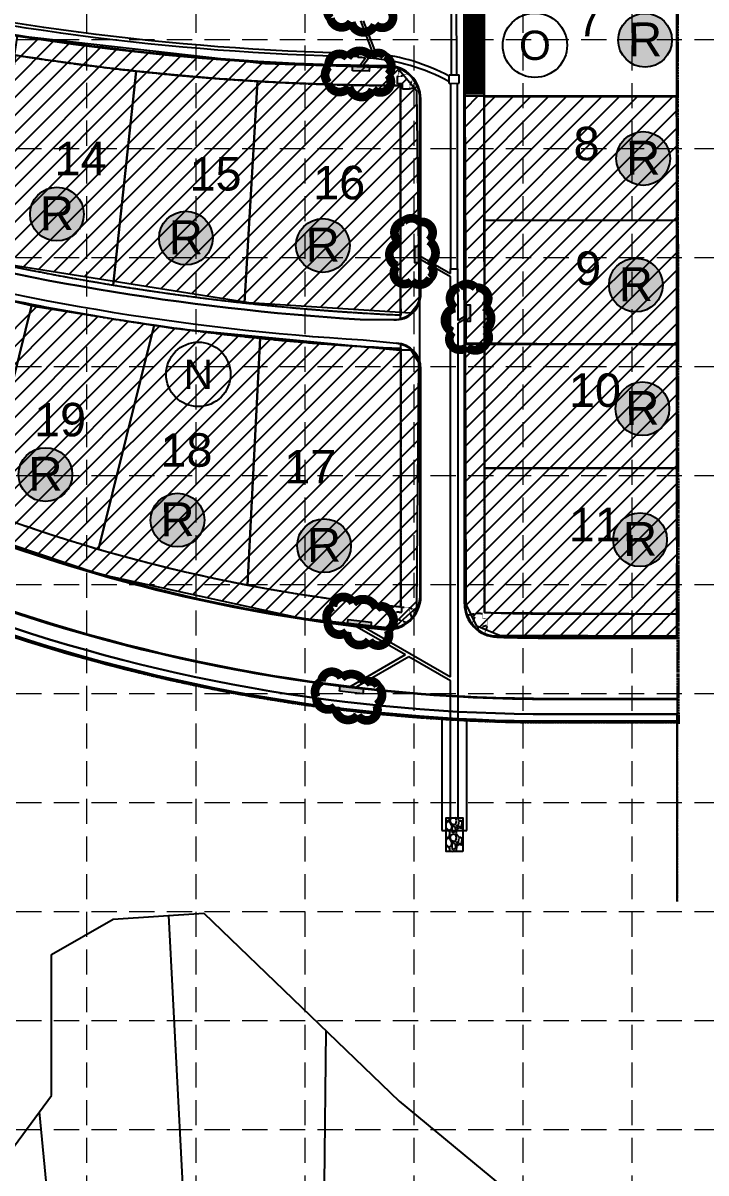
# Model space of a CAD drawing. Header units: inches. Extents: x 4451 to 7062, y 10245 to 14418.
# Drawn here: x 5783 to 6191, y 11850 to 12537 of the extents above; entities that cross this region are included whole.
import ezdxf
from ezdxf.enums import TextEntityAlignment as Align

# ---------------------------------------------------------------- set-up
doc = ezdxf.new("R2010")
doc.units = ezdxf.units.IN
doc.header["$MEASUREMENT"] = 0
for name, pattern in [('HIDDEN', [0.375, 0.25, -0.125]), ('x14305pbs$0$HIDDEN2', [0.1875, 0.125, -0.0625]), ('x14305pbs$0$PHANTOM', [2.5, 1.25, -0.25, 0.25, -0.25, 0.25, -0.25]), ('x14305stm$0$DASHED2', [0.375, 0.25, -0.125])]:
    doc.linetypes.add(name, pattern=pattern)
for name, color, linetype in [('BASE', 7, 'Continuous'), ('BNDYphase', 7, 'Continuous'), ('ERO-MAT', 84, 'Continuous'), ('grid', 9, 'HIDDEN'), ('LOTS', 150, 'Continuous'), ('SODDED LOT', 2, 'Continuous'), ('x14305pbs$0$BOUNDARY', 8, 'x14305pbs$0$PHANTOM'), ('x14305pbs$0$FUT-BFR', 1, 'x14305pbs$0$HIDDEN2'), ('x14305pbs$0$LOT-LABEL', 1, 'Continuous'), ('x14305pbs$0$LOT-TXT', 1, 'Continuous'), ('x14305pbs$0$LOTS', 1, 'Continuous'), ('x14305pbs$0$p-BC', 1, 'Continuous'), ('x14305pbs$0$P-FC', 1, 'Continuous'), ('x14305pbs$0$p-swk', 1, 'Continuous'), ('x14305pbs$0$PARC', 1, 'Continuous'), ('x14305pbs$0$ROW', 1, 'x14305pbs$0$PHANTOM'), ('x14305stm$0$ESMT-POND', 2, 'x14305stm$0$DASHED2'), ('x14305stm$0$P-INLET', 5, 'Continuous'), ('x14305stm$0$P-RIP-RAP', 2, 'Continuous'), ('x14305stm$0$P-STM', 2, 'Continuous')]:
    doc.layers.add(name, color=color, linetype=linetype)
for name, color, linetype, plot in [('ERO-MAT-OL', 6, 'Continuous', False), ('x14305pbs$0$area-conc-alley', 30, 'Continuous', False), ('x14305pbs$0$area-sidewalk', 13, 'Continuous', False)]:
    doc.layers.add(name, color=color, linetype=linetype, plot=plot)
doc.styles.add('ryland', font='ARIAL.TTF', dxfattribs={"height": 25})
doc.styles.get("Standard").update_dxf_attribs({"font": 'ARIAL.TTF'})

# ---------------------------------------------------------------- blocks, each defined once
blk = doc.blocks.new('RYLAND')
h = blk.add_hatch(color=81)
h.paths.add_polyline_path([(1.164, -1.048, 1), (-1.408, -1.048, 1)])
h.paths.add_polyline_path([(-1.348, -2.228), (1.104, -2.228), (1.104, 0.21), (-1.348, 0.21)], flags=25)
at = {"color": 5}
blk.add_circle((-0.122, -1.048), 1.286, dxfattribs=at)
at = {"layer": 'BASE', "color": 5, "style": 'ryland'}
blk.add_text('R', height=1.625, dxfattribs=at).set_placement((-0.122, -1.821), align=Align.CENTER)

msp = doc.modelspace()

# ---------------------------------------------------------------- hatches: boundary and pattern name
at = {"layer": 'x14305stm$0$P-INLET'}
for points in [[(5976.76, 12177.39), (5977.1, 12180.33), (5991.01, 12178.72), (5990.66, 12175.74)], [(5972.08, 12137.62), (5972.43, 12140.64), (5986.33, 12139), (5985.98, 12136.01)]]:
    msp.add_hatch(color=5, dxfattribs=at).paths.add_polyline_path(points)
at = {"layer": 'x14305stm$0$P-RIP-RAP'}
h = msp.add_hatch(dxfattribs=at)
h.set_pattern_fill('GRAVEL', color=1, scale=10, style=0)
h.set_pattern_definition([(318.0128, (-10, 7.1983), (90.000013416, -79.99998232), [1.34536, -133.19088]), (274.9697, (-9, 6.2983), (-9.99991307, 120.000010515), [2.30868, -228.55925]), (222.5104, (-8.8, 3.9983), (110.00008674, 99.999907183), [1.62788, -161.16032]), (357.2737, (-6.3, 0.0983), (-200.00000295, 9.999960177), [2.10238, -208.13558]), (22.8337, (-4.2, -0.0017), (-119.999964118, -50.000099054), [2.06155, -204.09373]), (87.2737, (-2.3, 0.7983), (-9.999960177, -200.00000295), [2.10238, -208.13558]), (127.6942, (-2.2, 2.8983), (99.999904052, -130.000073456), [2.78029, -275.24849]), (162.2553, (-3.9, 5.0983), (-219.999962312, 70.000107627), [2.62488, -259.86321]), (211.4296, (-6.4, 5.8983), (-129.999950365, -80.000082342), [2.1095, -208.84073]), (265.2364, (-8.2, 4.7983), (9.999915327, 110.000009463), [2.40832, -118.00763]), (312.3974, (-8.4, 2.3983), (109.99992082, -120.000073511), [3.11448, -308.33375]), (228.8141, (-6.2, 9.9983), (-59.999973133, -70.00002947), [1.06301, -105.23844]), (261.4692, (-6.9, 9.1983), (20.0000791, 129.999982848), [2.02237, -200.21511]), (315, (-7.2, 7.198), (10.000003, 3e-15), [1.41421, -12.72792]), (293.1986, (-8.4, 6.4983), (-20.00001325, 49.99999731), [0.76158, -75.39615]), (21.8014, (-8.1, 5.7983), (-30.00000273, -9.9999991), [1.07703, -52.77462]), (120.9638, (-7.1, 6.1983), (-20.00002484, 29.99998022), [1.74929, -56.56023]), (251.5651, (-8, 7.6983), (9.999984, 20.00000435), [1.26491, -30.35787]), (106.3895, (-8.1, -0.0017), (-29.999927098, 100.000021984), [1.772, -175.42845]), (160.3462, (-8.6, 1.6983), (110.000021356, -39.999952474), [1.48661, -147.17408]), (23.1986, (-10, 7.6983), (-49.99999731, -20.00001325), [1.52315, -74.63458]), (73.6105, (-8.6, 8.2983), (-29.999927098, -100.000021984), [1.772, -175.42845]), (69.444, (-1.9, -0.0017), (-19.99995996, -50.00001845), [1.7088, -83.73124]), (24.7751, (-1.3, 1.5983), (-110.00003422, -49.999921892), [1.43178, -141.74643]), (156.8014, (3e-07, 7.7983), (-49.99999731, 20.00001325), [1.52315, -74.63458]), (107.354, (-1.4, 8.3983), (39.999945023, -130.00002019), [1.67631, -165.95424]), (159.444, (3e-07, 2.8983), (50.00001845, -19.99995996), [0.8544, -84.58564]), (191.3099, (3e-07, 7.1983), (-40.00000752, -9.99997632), [0.5099, -50.48029]), (255.9638, (-0.5, 7.0983), (9.99998057, 30.00000546), [2.06155, -39.1695]), (276.009, (-1, 5.0983), (-9.999993175, 99.99999751), [1.9105, -189.13923]), (33.6901, (-6.2, 6.1983), (-19.9999956, -10.00001335), [1.44222, -34.61329]), (83.1572, (-5, 6.9983), (20.000079979, 169.999993655), [2.51794, -249.27563]), (150.9454, (-4.7, 9.4983), (70.000003846, -40.00000027), [1.02956, -101.92674]), (180, (-5.6, 9.998), (-10, -10), [0.6, -9.4]), (210.2564, (-1.3, 4.8983), (70.00002456, 39.999948868), [1.38924, -137.5352]), (138.0128, (-2.5, 4.1983), (-90.000013416, 79.99998232), [2.69072, -131.84552]), (90, (-4.5, 5.998), (-10, 10), [2.6, -7.4]), (55.3048, (-4.5, 8.5983), (-70.000086096, -99.99994259), [1.58114, -156.53274]), (344.0546, (-3.6, 9.8983), (40.00000127, -9.99999889), [1.45602, -71.34508]), (297.646, (-2.2, 9.4983), (100.000077132, -189.999958072), [2.37065, -234.69474]), (265.4261, (-1.1, 7.3983), (-9.999948012, -130.000005583), [2.50799, -248.29074])])
h.paths.add_polyline_path([(6045.65, 12041.86), (6035.65, 12041.86), (6035.65, 12061.86), (6045.65, 12061.86)])

# ---------------------------------------------------------------- linework, layer by layer
at = {"layer": 'BASE', "color": 170, "const_width": 5.2}
for points in [[(5978.07, 12554.64, 0.520567), (5978.07, 12554.64, 0.765195), (5966.93, 12549.42, 0.417879), (5966.58, 12539.47, 0.6649), (5979.08, 12537.2, 0.744833), (5993.21, 12535.62, 0.975642), (6002.28, 12544.49, 0.520567), (6000.39, 12555.52, 0.520567), (5992.32, 12555.01, 0.540264), (5978.07, 12554.64)], [(5976.8, 12516.01, 0.520567), (5976.8, 12516.01, 0.765195), (5965.66, 12510.78, 0.417879), (5965.32, 12500.84, 0.6649), (5977.82, 12498.57, 0.744833), (5991.94, 12496.99, 0.975642), (6001.01, 12505.85, 0.520567), (5999.12, 12516.89, 0.520567), (5991.05, 12516.38, 0.540264), (5976.8, 12516.01)], [(6025.38, 12406.61, 0.520567), (6025.38, 12406.61, 0.765195), (6020.21, 12417.78, 0.417879), (6010.27, 12418.18, 0.6649), (6007.93, 12405.69, 0.744833), (6006.27, 12391.57, 0.975642), (6015.09, 12382.45, 0.520567), (6026.13, 12384.28, 0.520567), (6025.67, 12392.36, 0.540264), (6025.38, 12406.61)], [(6058.56, 12367.31, 0.520567), (6058.56, 12367.31, 0.765195), (6053.4, 12378.48, 0.417879), (6043.46, 12378.88, 0.6649), (6041.12, 12366.39, 0.744833), (6039.46, 12352.27, 0.975642), (6048.28, 12343.15, 0.520567), (6059.32, 12344.98, 0.520567), (6058.86, 12353.06, 0.540264), (6058.56, 12367.31)], [(5980.14, 12190.2, 0.520567), (5980.14, 12190.2, 0.765195), (5968.03, 12188.06, 0.417879), (5965.1, 12178.54, 0.6649), (5976.58, 12173.1, 0.744833), (5989.81, 12167.89, 0.975642), (6000.87, 12174.09, 0.520567), (6001.92, 12185.23, 0.520567), (5994, 12186.85, 0.540264), (5980.14, 12190.2)], [(5973.25, 12145.5, 0.520567), (5973.25, 12145.5, 0.765195), (5961.14, 12143.35, 0.417879), (5958.22, 12133.84, 0.6649), (5969.69, 12128.4, 0.744833), (5982.92, 12123.19, 0.975642), (5993.99, 12129.38, 0.520567), (5995.03, 12140.53, 0.520567), (5987.11, 12142.14, 0.540264), (5973.25, 12145.5)]]:
    msp.add_lwpolyline(points, format="xyb", close=True, dxfattribs=at)
at = {"layer": 'BNDYphase'}
for p, q in [((5800, 11980.37), (5836.78, 12001.33)), ((5800, 11980.37), (5836.78, 12001.33)), ((5800, 11980.37), (5836.78, 12001.33)), ((5836.78, 12001.33), (5891.07, 12004.89)), ((5836.78, 12001.33), (5891.07, 12004.89)), ((5836.78, 12001.33), (5891.07, 12004.89)), ((5891.07, 12004.89), (6007.58, 11892.63)), ((5891.07, 12004.89), (6007.58, 11892.63)), ((5891.07, 12004.89), (6007.58, 11892.63)), ((5800.01, 11896.1), (5800, 11980.37)), ((5800.01, 11896.1), (5800, 11980.37)), ((5800.01, 11896.1), (5800, 11980.37)), ((5800.01, 11896.1), (5800, 11980.37)), ((5800.01, 11896.1), (5800, 11980.37)), ((5800.01, 11896.1), (5800, 11980.37)), ((5767.73, 11852.39), (5800.01, 11896.1)), ((6007.58, 11892.63), (6112.86, 11805.71))]:
    msp.add_line(p, q, dxfattribs=at)
at = {"layer": 'ERO-MAT', "const_width": 12}
msp.add_lwpolyline([(6052.86, 12714.56), (6052.67, 12493.86)], dxfattribs=at)
at = {"layer": 'ERO-MAT-OL', "color": 7}
msp.add_lwpolyline([(6057.38, 13022.68), (6058.61, 12184.61), (6173.61, 12183.81), (6173.62, 12169.31), (6065.96, 12170.33, -0.418337), (6047.11, 12189.81), (6046.88, 12873.3), (6045.16, 13022.58)], format="xyb", close=True, dxfattribs=at)
at = {"layer": 'ERO-MAT-OL', "color": 7, "flags": 128}
for points in [[(4805.41, 12601.32), (4805.32, 12612.65), (5144.36, 12615.26, -0.063062), (5649.96, 12555.19, 0.059243), (6000.65, 12510.81, -0.411914), (6020.01, 12491.32), (6020.05, 12374.86, -0.340544), (6008.54, 12359.92), (6008.5, 12499.27, -0.054559), (5682.32, 12535.72, -0.005985), (5647.17, 12544.03, 0.063062), (5144.44, 12603.76), (4805.41, 12601.32)], [(6008.56, 12342.21), (6008.56, 12342.21, -0.002375), (6008.65, 12344.93, -0.07934), (6008.65, 12344.93, -0.065478), (6008.65, 12344.93, -0.088297), (6008.65, 12344.93, 0.053705), (6008.65, 12344.93), (6008.65, 12344.93, -0.338008), (6020.06, 12329.98), (6020.11, 12194.3, -0.444557), (5998.62, 12174.9, -0.062335), (5761.07, 12229.68, 0.089956), (5146.5, 12336.27, -0.000671), (4813.46, 12334.15, -0.997318), (4813.36, 12347.7), (5146.4, 12350.27, -0.089956), (5765.89, 12242.83, 0.064568), (6008.61, 12187.99), (6008.56, 12342.21, -0.057215), (6008.56, 12342.21, 0.058085), (6008.56, 12342.21), (6008.56, 12342.21)]]:
    msp.add_lwpolyline(points, format="xyb", dxfattribs=at)
msp.add_lwpolyline([(6008.56, 12342.21), (6008.65, 12344.93)], dxfattribs=at)
msp.add_lwpolyline([(6173.63, 12118.81), (6099.04, 12118.78, -0.093597), (5716.33, 12191.49), (5717.74, 12195.66, -0.432951), (5730.38, 12201.41, 0.092101), (6099.04, 12132.78), (6173.63, 12132.81)], format="xyb", close=True, dxfattribs=at)
at = {"layer": 'grid', "color": 252, "linetype": 'HIDDEN', "lineweight": 0, "ltscale": 60}
for p, q in [((5821.19, 10573.34), (5821.19, 14349.99)), ((5886.3, 10573.33), (5886.3, 14349.99)), ((5951.42, 10573.32), (5951.42, 14349.99)), ((6016.53, 10573.31), (6016.53, 14349.99)), ((6081.64, 10573.3), (6081.64, 14349.99)), ((6146.75, 10573.29), (6146.75, 14349.99)), ((4518.96, 12526.87), (6993.2, 12526.87)), ((4518.96, 12461.76), (6993.2, 12461.76)), ((4518.96, 12396.65), (6993.2, 12396.65)), ((4518.96, 12331.54), (6993.2, 12331.54)), ((4518.96, 12266.43), (6993.2, 12266.43)), ((4518.96, 12201.31), (6993.2, 12201.31)), ((4518.96, 12136.2), (6993.2, 12136.2)), ((4518.96, 12071.09), (6993.2, 12071.09)), ((4518.96, 12005.98), (6993.2, 12005.98)), ((4518.96, 11940.87), (6993.2, 11940.87)), ((4518.96, 11875.76), (6993.2, 11875.76))]:
    msp.add_line(p, q, dxfattribs=at)
at = {"layer": 'LOTS', "color": 7, "flags": 128}
for points in [[(5888.11, 11655.13), (5870.01, 12003.51)], [(5888.11, 11655.13), (5870.01, 12003.51)], [(5888.11, 11655.13), (5870.01, 12003.51)], [(5961.1, 11660.85), (5964.11, 11934.52)], [(5961.1, 11660.85), (5964.11, 11934.52)], [(5961.1, 11660.85), (5964.11, 11934.52)], [(5961.1, 11660.85), (5964.11, 11934.52)], [(5815.63, 11648.51), (5792.79, 11886.33)]]:
    msp.add_lwpolyline(points, dxfattribs=at)
at = {"layer": 'SODDED LOT'}
for p, q in [((5769.4, 12462.17), (5830.4, 12523.17)), ((5771.28, 12474.65), (5820.87, 12524.24)), ((5773.15, 12487.13), (5811.34, 12525.32)), ((5775.03, 12499.61), (5801.81, 12526.4)), ((5776.9, 12512.09), (5792.28, 12527.47)), ((5760.03, 12399.76), (5878.05, 12517.78)), ((5761.9, 12412.24), (5868.52, 12518.86)), ((5763.78, 12424.72), (5858.99, 12519.94)), ((5764.87, 12394), (5887.58, 12516.71)), ((5765.65, 12437.21), (5849.46, 12521.01)), ((5767.53, 12449.69), (5839.93, 12522.09)), ((5774.03, 12392.55), (5897.11, 12515.63)), ((5783.18, 12391.09), (5906.64, 12514.55)), ((5792.33, 12389.64), (5916.17, 12513.48)), ((5801.49, 12388.19), (5925.7, 12512.4)), ((5810.64, 12386.73), (5935.84, 12511.93)), ((5819.79, 12385.28), (5946.12, 12511.61)), ((5828.95, 12383.83), (5956.4, 12511.28)), ((5838.1, 12382.37), (5966.68, 12510.95)), ((5847.25, 12380.92), (5976.96, 12510.63)), ((5856.41, 12379.47), (5987.24, 12510.3)), ((5865.56, 12378.02), (5997.52, 12509.97)), ((5874.72, 12376.56), (6007.15, 12508.99)), ((5883.87, 12375.11), (6011.98, 12503.22)), ((5893.02, 12373.66), (6016.82, 12497.45)), ((5902.18, 12372.2), (6018.21, 12488.24)), ((6047.08, 12485.29), (6054.88, 12493.08)), ((6047.12, 12474.72), (6065.48, 12493.08)), ((6047.16, 12464.16), (6076.09, 12493.08)), ((6047.21, 12453.59), (6086.7, 12493.08)), ((6047.25, 12443.03), (6097.3, 12493.08)), ((6047.29, 12432.46), (6107.91, 12493.08)), ((6047.33, 12421.9), (6118.52, 12493.08)), ((6047.37, 12411.33), (6129.12, 12493.08)), ((6047.41, 12400.76), (6139.73, 12493.08)), ((6047.45, 12390.2), (6150.34, 12493.08)), ((6047.49, 12379.63), (6160.94, 12493.08)), ((6047.53, 12369.07), (6171.55, 12493.08)), ((6047.57, 12358.5), (6173.18, 12484.1)), ((5911.33, 12370.75), (6018.35, 12477.77)), ((6047.61, 12347.94), (6173.26, 12473.58)), ((5920.72, 12369.53), (6018.49, 12467.3)), ((6055.62, 12345.34), (6173.34, 12463.05)), ((5930.69, 12368.9), (6018.63, 12456.83)), ((6066.13, 12345.24), (6173.42, 12452.53)), ((5940.66, 12368.26), (6018.76, 12446.36)), ((6076.64, 12345.15), (6173.5, 12442)), ((5950.63, 12367.62), (6018.9, 12435.9)), ((6087.16, 12345.05), (6173.58, 12431.47)), ((5960.6, 12366.98), (6019.04, 12425.43)), ((6097.67, 12344.96), (6173.66, 12420.95)), ((5970.57, 12366.35), (6019.18, 12414.96)), ((6108.18, 12344.86), (6173.74, 12410.42)), ((5980.54, 12365.71), (6019.32, 12404.49)), ((6118.69, 12344.77), (6173.82, 12399.9)), ((5990.5, 12365.07), (6019.46, 12394.02)), ((6129.29, 12344.75), (6173.9, 12389.37)), ((6000.47, 12364.44), (6019.59, 12383.55)), ((6139.89, 12344.75), (6173.98, 12378.84)), ((6010.44, 12363.8), (6019.73, 12373.09)), ((5686.14, 12262.23), (5790.92, 12367.01)), ((5688.99, 12254.47), (5800.03, 12365.52)), ((6150.49, 12344.75), (6174.06, 12368.32)), ((5696.93, 12251.81), (5809.2, 12364.08)), ((5704.87, 12249.14), (5818.37, 12362.64)), ((5712.81, 12246.48), (5827.53, 12361.2)), ((5720.76, 12243.82), (5836.7, 12359.76)), ((5728.7, 12241.15), (5845.86, 12358.32)), ((6161.09, 12344.74), (6174.14, 12357.79)), ((5736.64, 12238.49), (5855.03, 12356.88)), ((5744.58, 12235.82), (5864.2, 12355.44)), ((5752.53, 12233.16), (5873.42, 12354.06)), ((5760.47, 12230.49), (5883.09, 12353.12)), ((5768.41, 12227.83), (5892.76, 12352.18)), ((5776.35, 12225.17), (5902.43, 12351.24)), ((5784.29, 12222.5), (5912.09, 12350.3)), ((5792.24, 12219.84), (5921.76, 12349.36)), ((5800.18, 12217.17), (5931.43, 12348.42)), ((5808.12, 12214.51), (5941.1, 12347.49)), ((5816.06, 12211.84), (5950.77, 12346.55)), ((5824.01, 12209.18), (5960.43, 12345.61)), ((5832.29, 12206.86), (5970.1, 12344.67)), ((6047.22, 12336.93), (6055.06, 12344.78)), ((6047.26, 12326.37), (6065.67, 12344.78)), ((6047.3, 12315.8), (6076.27, 12344.77)), ((6047.34, 12305.23), (6086.87, 12344.77)), ((6047.38, 12294.67), (6097.48, 12344.76)), ((6047.42, 12284.1), (6108.08, 12344.76)), ((6047.46, 12273.53), (6118.68, 12344.76)), ((6047.5, 12262.97), (6129.2, 12344.67)), ((6047.54, 12252.4), (6139.72, 12344.58)), ((6047.58, 12241.83), (6150.23, 12344.48)), ((6047.62, 12231.26), (6160.74, 12344.39)), ((6047.66, 12220.7), (6171.25, 12344.29)), ((6171.7, 12344.74), (6174.22, 12347.27)), ((5840.98, 12204.94), (5979.77, 12343.73)), ((5849.68, 12203.03), (5989.44, 12342.79)), ((5858.37, 12201.12), (5999.1, 12341.85)), ((5867.06, 12199.2), (6009.07, 12341.21)), ((5875.75, 12197.29), (6016.69, 12338.22)), ((5884.45, 12195.37), (6019.3, 12330.22)), ((6047.7, 12210.13), (6173.64, 12336.08)), ((6047.73, 12199.56), (6173.62, 12325.45)), ((5893.14, 12193.46), (6019.22, 12319.54)), ((6047.97, 12189.2), (6173.6, 12314.82)), ((5901.83, 12191.55), (6019.14, 12308.85)), ((6051.38, 12181.99), (6173.58, 12304.2)), ((5910.52, 12189.63), (6019.06, 12298.16)), ((6055.7, 12175.71), (6173.56, 12293.57)), ((5919.22, 12187.72), (6018.98, 12287.48)), ((6063.23, 12172.63), (6173.54, 12282.94)), ((5927.91, 12185.81), (6018.9, 12276.79)), ((6072.04, 12170.83), (6173.52, 12272.31)), ((5936.6, 12183.89), (6018.82, 12266.11)), ((6082.6, 12170.79), (6173.5, 12261.69)), ((5945.3, 12181.98), (6018.74, 12255.42)), ((6093.17, 12170.75), (6173.47, 12251.06)), ((5954.57, 12180.64), (6018.66, 12244.73)), ((5964.12, 12179.58), (6018.58, 12234.05)), ((6103.73, 12170.71), (6173.45, 12240.43)), ((6114.3, 12170.67), (6173.43, 12229.8)), ((5973.67, 12178.53), (6018.5, 12223.36)), ((6124.86, 12170.63), (6173.41, 12219.17)), ((5983.22, 12177.47), (6018.42, 12212.67)), ((6135.43, 12170.59), (6173.39, 12208.55)), ((5992.77, 12176.42), (6018.34, 12201.99)), ((6145.99, 12170.54), (6173.37, 12197.92)), ((6002.32, 12175.36), (6018.26, 12191.3)), ((6156.56, 12170.5), (6173.35, 12187.29)), ((6167.12, 12170.46), (6173.33, 12176.66))]:
    msp.add_line(p, q, dxfattribs=at)
at = {"layer": 'SODDED LOT', "color": 2, "flags": 128}
for points in [[(5779.43, 12528.93), (5759.3, 12394.88), (5917.85, 12369.72), (6014.62, 12363.53), (6019.77, 12370.15), (6018.11, 12495.92), (6006.56, 12509.69), (5927.5, 12512.2)], [(5715.96, 12384.37), (5684.6, 12255.94), (5828.33, 12207.73), (5948.14, 12181.35), (6004.3, 12175.14), (6018.23, 12187.79), (6019.32, 12333.91), (6014.84, 12341.25), (6005.98, 12341.18), (5872.24, 12354.17), (5791.66, 12366.84)], [(6047.19, 12344.78), (6173.66, 12344.74), (6173.31, 12170.44), (6067.59, 12170.85), (6054.02, 12176.4), (6047.77, 12189.62)]]:
    msp.add_lwpolyline(points, close=True, dxfattribs=at)
at = {"layer": 'SODDED LOT'}
msp.add_lwpolyline([(6174.25, 12344.27), (6047.62, 12345.41), (6047.05, 12493.08), (6173.11, 12493.08)], close=True, dxfattribs=at)
at = {"layer": 'x14305pbs$0$area-conc-alley', "color": 7, "flags": 128}
msp.add_lwpolyline([(4781.71, 12496.72), (4782.05, 12451.72, -0.394003), (4796.43, 12467.33), (4817.43, 12468.49), (5145.73, 12471.02, -0.070548), (5669.57, 12400.84, 0.053375), (5986.08, 12347.37), (6006.08, 12345.4, -0.385662), (6020.06, 12329.98), (6020.05, 12374.86, -0.417648), (6004.37, 12359.35), (5984.37, 12359.58, -0.053169), (5672.82, 12412.4, 0.070548), (5145.63, 12483.02), (4817.33, 12480.49), (4797.33, 12481.34, -0.385242), (4781.71, 12496.72, -1.39482)], format="xyb", dxfattribs=at)
at = {"layer": 'x14305pbs$0$area-sidewalk', "color": 7, "flags": 128}
msp.add_lwpolyline([(5717.95, 12196.22), (5716.65, 12192.44, -0.004257), (5743.87, 12182.73, 0.088101), (6099.04, 12119.78), (6173.63, 12119.81), (6173.63, 12123.81), (6099.04, 12123.78, -0.088101), (5745.25, 12186.49, 0.004258), (5717.95, 12196.22, -5.092528)], format="xyb", dxfattribs=at)
at = {"layer": 'x14305pbs$0$BOUNDARY', "color": 7}
for p, q in [((6173.33, 13017.78), (6174.61, 12118.01)), ((6173.38, 12862.81), (6173.67, 12011.94))]:
    msp.add_line(p, q, dxfattribs=at)
at = {"layer": 'x14305pbs$0$FUT-BFR', "color": 7, "ltscale": 0.5}
for p, q in [((6006.65, 12504.35), (6008.15, 12509.25)), ((6006.65, 12504.35), (6012.86, 12506.4)), ((6006.68, 12500.35), (6006.65, 12504.35)), ((6013.58, 12497.17), (6015.68, 12503.56)), ((6009.63, 12500.37), (6006.68, 12500.35)), ((6009.59, 12497.22), (6009.63, 12500.37)), ((6013.58, 12497.17), (6009.59, 12497.22)), ((6018.68, 12498.39), (6013.58, 12497.17)), ((6009.22, 12184.76), (6009.34, 12187.71)), ((6009.34, 12187.71), (6013.34, 12187.54)), ((6013.34, 12187.54), (6018.16, 12185.81)), ((6013.34, 12187.54), (6015.09, 12181.24)), ((6005.84, 12180.96), (6006.08, 12184.95)), ((6006.82, 12175.81), (6005.84, 12180.96)), ((6005.84, 12180.96), (6012.12, 12178.56)), ((6006.08, 12184.95), (6009.22, 12184.76)), ((6048.35, 12182.98), (6053.46, 12184.13)), ((6053.46, 12184.13), (6051.28, 12177.77)), ((6053.46, 12184.13), (6057.45, 12184.03)), ((6057.45, 12184.03), (6057.37, 12180.88)), ((6057.37, 12180.88), (6060.32, 12180.86)), ((6060.32, 12180.86), (6060.29, 12176.86)), ((6060.29, 12176.86), (6054.06, 12174.89)), ((6060.29, 12176.86), (6058.73, 12171.98))]:
    msp.add_line(p, q, dxfattribs=at)
at = {"layer": 'x14305pbs$0$LOT-LABEL', "color": 7}
for centre in [(6088.74, 12523.36), (5887.68, 12326.81)]:
    msp.add_circle(centre, 19.23, dxfattribs=at)
at = {"layer": 'x14305pbs$0$LOTS', "color": 7}
for p, q in [((5850.63, 12507.92), (5836.89, 12380.15)), ((5923.12, 12501.89), (5915.31, 12369.46)), ((6058.51, 12492.77), (6173.51, 12492.81)), ((6058.53, 12418.77), (6173.53, 12418.81)), ((5788.15, 12368.56), (5757.68, 12245.81)), ((5861.31, 12356.15), (5828.11, 12222.39)), ((5924.59, 12348.38), (5917.12, 12200.97)), ((6058.56, 12344.77), (6173.56, 12344.81)), ((6058.58, 12270.77), (6173.58, 12270.81))]:
    msp.add_line(p, q, dxfattribs=at)
at = {"layer": 'x14305pbs$0$p-BC', "color": 7}
for p, q in [((6047.11, 12189.81), (6046.88, 12873.3)), ((6020.05, 12374.86), (6020.01, 12491.32)), ((5984.37, 12359.58), (6004.37, 12359.35)), ((5986.08, 12347.37), (6006.08, 12345.4)), ((6020.11, 12194.3), (6020.06, 12329.98)), ((6099.03, 12169.78), (6173.62, 12169.81)), ((6099.04, 12132.78), (6173.63, 12132.81))]:
    msp.add_line(p, q, dxfattribs=at)
for centre, radius, start, end in [((6011.91, 14007.72), 1496.95, 256.00744, 269.56907), ((6000.51, 12491.31), 19.5, 0.01934, 89.56907), ((6076.23, 13846.75), 1490.01, 254.29129, 266.46529), ((6077.89, 13854.1), 1509.53, 254.30655, 266.51328), ((6004.55, 12374.85), 15.5, 269.34838, 0.01934), ((6004.56, 12329.97), 15.5, 0.01934, 84.37831), ((6098.69, 13151.28), 981.5, 249.88008, 264.14785), ((6098.69, 13151.28), 1018.5, 249.88008, 270.01934), ((6000.61, 12194.3), 19.5, 264.14785, 0.01934), ((6066.61, 12189.82), 19.5, 180.01934, 268.08865), ((6098.69, 13151.28), 981.5, 268.08865, 270.01934)]:
    msp.add_arc(centre, radius, start, end, dxfattribs=at)
at = {"layer": 'x14305pbs$0$P-FC', "color": 7}
for p, q in [((6046.61, 12189.81), (6046.38, 12873.3)), ((6020.55, 12374.86), (6020.51, 12491.32)), ((6020.61, 12194.3), (6020.56, 12329.98)), ((6099.03, 12169.28), (6173.62, 12169.31)), ((6099.04, 12133.28), (6173.63, 12133.31))]:
    msp.add_line(p, q, dxfattribs=at)
for centre, radius, start, end in [((6011.91, 14007.72), 1496.45, 256.00744, 269.56907), ((6000.51, 12491.31), 20, 0.01934, 89.56907), ((6005.36, 12374.51), 15.19, 266.27306, 1.29707), ((6005.48, 12330.33), 15.08, 358.66611, 87.73876), ((6098.69, 13151.28), 982, 249.88008, 264.14785), ((6098.69, 13151.28), 1018, 249.88008, 270.01934), ((6000.61, 12194.3), 20, 264.14785, 0.01934), ((6066.61, 12189.82), 20, 180.01934, 268.08865), ((6098.69, 13151.28), 982, 268.08865, 270.01934)]:
    msp.add_arc(centre, radius, start, end, dxfattribs=at)
at = {"layer": 'x14305pbs$0$p-swk', "color": 7, "flags": 128}
for points in [[(5717.95, 12196.22, -0.004258), (5745.25, 12186.49, 0.088101), (6099.04, 12123.78), (6173.63, 12123.81)], [(5716.65, 12192.44, -0.004257), (5743.87, 12182.73, 0.088101), (6099.04, 12119.78), (6173.63, 12119.81)]]:
    msp.add_lwpolyline(points, format="xyb", dxfattribs=at)
at = {"layer": 'x14305pbs$0$PARC', "color": 7, "flags": 128}
for points in [[(6173.48, 12566.81), (6058.48, 12566.77), (6058.51, 12492.77), (6173.51, 12492.81)], [(6173.51, 12492.81), (6058.51, 12492.77), (6058.53, 12418.77), (6173.53, 12418.81)], [(6173.53, 12418.81), (6058.53, 12418.77), (6058.56, 12344.77), (6173.56, 12344.81)], [(6173.56, 12344.81), (6058.56, 12344.77), (6058.58, 12270.77), (6173.58, 12270.81)]]:
    msp.add_lwpolyline(points, close=True, dxfattribs=at)
for points in [[(5850.63, 12507.92, -0.012057), (5778.52, 12517.44), (5759.33, 12394.94, 0.01325), (5836.89, 12380.15)], [(5923.12, 12501.89, -0.012057), (5850.63, 12507.92), (5836.89, 12380.15, 0.013282), (5915.31, 12369.46)], [(6008.5, 12499.27, -0.014161), (5923.12, 12501.89), (5915.31, 12369.46, 0.015695), (6008.55, 12362.23)], [(5788.15, 12368.56, -0.012258), (5715.86, 12384.5), (5687.32, 12269.53, -0.010539), (5757.68, 12245.81)], [(5861.31, 12356.15, -0.012288), (5788.15, 12368.56), (5757.68, 12245.81, -0.001239), (5765.89, 12242.83, 0.016929), (5828.11, 12222.39)], [(5924.59, 12348.38, -0.010556), (5861.31, 12356.15), (5828.11, 12222.39, 0.02367), (5917.12, 12200.97)], [(6008.56, 12342.21, -0.013942), (5924.59, 12348.38), (5917.12, 12200.97, 0.02389), (6008.61, 12187.99)], [(6173.58, 12270.81), (6058.58, 12270.77), (6058.61, 12184.61, 0.010445), (6099.02, 12183.78), (6173.61, 12183.81)]]:
    msp.add_lwpolyline(points, format="xyb", close=True, dxfattribs=at)
msp.add_lwpolyline([(6173.67, 12011.94), (6173.63, 12118.81), (6099.04, 12118.78, -0.088101), (5743.53, 12181.79, 0.089956), (5146.9, 12285.27), (4944.85, 12283.72), (4886.42, 12283.27)], format="xyb", dxfattribs=at)
at = {"layer": 'x14305pbs$0$ROW', "color": 7}
for p, q in [((6058.61, 12184.61), (6058.38, 12878.31)), ((6058.61, 12184.61), (6058.38, 12862.77)), ((6008.5, 12499.27), (6008.55, 12362.23)), ((6008.56, 12342.21), (6008.61, 12187.99)), ((6099.02, 12183.78), (6173.61, 12183.81)), ((6099.04, 12118.78), (6173.63, 12118.81))]:
    msp.add_line(p, q, dxfattribs=at)
for centre, radius, start, end in [((6011.91, 14007.72), 1508.45, 256.00744, 269.87056), ((6077.11, 13850.65), 1490, 254.29941, 267.36267), ((6077.11, 13850.65), 1510, 254.29941, 267.39789), ((6098.69, 13151.28), 967.5, 249.88008, 264.65738), ((6098.69, 13151.28), 1032.5, 249.88008, 270.01934), ((6098.69, 13151.28), 967.5, 267.62553, 270.01934)]:
    msp.add_arc(centre, radius, start, end, dxfattribs=at)
at = {"layer": 'x14305stm$0$ESMT-POND', "color": 7}
for p, q in [((6033.13, 12120.87), (6033.15, 12054.35)), ((6048.15, 12054.36), (6048.13, 12120.02)), ((6033.15, 12054.35), (6048.15, 12054.36))]:
    msp.add_line(p, q, dxfattribs=at)
at = {"layer": 'x14305stm$0$P-INLET', "color": 5, "flags": 128}
for points in [[(5979.8, 12508.09), (5979.84, 12511.09), (5989.84, 12510.94), (5989.8, 12507.94)], [(6017.04, 12403.4), (6020.04, 12403.4), (6020.04, 12393.4), (6017.04, 12393.4)], [(6047.05, 12368.41), (6050.05, 12368.41), (6050.05, 12358.41), (6047.05, 12358.41)], [(5976.76, 12177.39), (5977.1, 12180.33), (5991.01, 12178.72), (5990.66, 12175.74)], [(5972.08, 12137.62), (5972.43, 12140.64), (5986.33, 12139), (5985.98, 12136.01)]]:
    msp.add_lwpolyline(points, close=True, dxfattribs=at)
at = {"layer": 'x14305stm$0$P-INLET', "color": 5}
for points in [[(5979.84, 12511.09), (5979.8, 12508.09), (5989.84, 12510.94), (5989.8, 12507.94)], [(6020.04, 12403.4), (6017.04, 12403.4), (6020.04, 12393.4), (6017.04, 12393.4)], [(6050.05, 12368.41), (6047.05, 12368.41), (6050.05, 12358.41), (6047.05, 12358.41)]]:
    msp.add_solid(points, dxfattribs=at)
at = {"layer": 'x14305stm$0$P-RIP-RAP', "color": 1}
msp.add_lwpolyline([(6045.65, 12041.86), (6035.65, 12041.86), (6035.65, 12061.86), (6045.65, 12061.86)], close=True, dxfattribs=at)
at = {"layer": 'x14305stm$0$P-STM', "color": 170}
for p, q in [((6042, 12505.64), (6041.9, 12821.86)), ((6039, 12505.63), (6038.9, 12816.65)), ((5984.52, 12538.02), (5991.95, 12518.55)), ((5986.14, 12538), (5993.62, 12518.39)), ((5983.93, 12511.03), (5987.47, 12515.88)), ((5985.76, 12511), (5989.24, 12515.77)), ((6037.5, 12505.63), (6043.5, 12505.64)), ((6037.5, 12500.63), (6037.5, 12505.63)), ((6043.5, 12500.64), (6043.5, 12505.64)), ((6037.5, 12500.63), (6043.5, 12500.64)), ((6038.54, 12389.86), (6038.5, 12500.63)), ((6042.54, 12389.86), (6042.5, 12500.64)), ((6020.04, 12397.55), (6038.29, 12387.02)), ((6020.04, 12395.82), (6038.29, 12385.29)), ((6038.29, 12389.86), (6042.79, 12389.86)), ((6038.29, 12387.02), (6038.29, 12389.86)), ((6038.37, 12146.16), (6038.29, 12385.29)), ((6042.8, 12359.02), (6042.79, 12389.86)), ((6047.05, 12361.48), (6042.8, 12359.02)), ((6047.05, 12359.75), (6042.8, 12357.29)), ((6042.9, 12061.86), (6042.8, 12357.29)), ((5981.19, 12176.84), (6011.36, 12159.43)), ((5986.22, 12176.25), (6038.37, 12146.16)), ((5977.75, 12140.01), (6011.36, 12159.43)), ((5981.07, 12139.62), (6013.36, 12158.28)), ((6013.36, 12158.28), (6038.37, 12143.85)), ((6038.4, 12061.86), (6038.37, 12143.85))]:
    msp.add_line(p, q, dxfattribs=at)
for points in [[(5983.09, 12518.55, -0.056275), (5651.77, 12562.47, 0.004668), (5614.83, 12571.3, 0.004668)], [(5983.05, 12516.55, -0.056275), (5651.29, 12560.53, 0.005244), (5609.82, 12570.4, 0.005244)], [(5987.47, 12515.88, 0.009349), (5983.04, 12516.05)], [(5991.95, 12518.55, 0.018258), (5983.1, 12519.05)], [(6037.5, 12501.6, 0.107338), (5989.24, 12515.77)], [(6037.5, 12505, 0.095249), (5993.62, 12518.39)]]:
    msp.add_lwpolyline(points, format="xyb", dxfattribs=at)
msp.add_lwpolyline([(5983.1, 12519.05), (5983.04, 12516.05)], dxfattribs=at)

# ---------------------------------------------------------------- block references
at = {"xscale": 12.48126430206556, "yscale": 12.48126430206503, "zscale": 12.48126430206547, "rotation": 0.4410760963205938}
for p in [(6155.93, 12539.47), (6154.82, 12468.84), (5804.64, 12435.63), (5881.68, 12421.27), (5963.46, 12416.87), (6150.47, 12393.26), (6154.33, 12319.39), (5797.78, 12280.03), (5876.65, 12252.84), (5964.2, 12237.52), (6152.96, 12241.13)]:
    msp.add_blockref('RYLAND', p, dxfattribs=at)

# ---------------------------------------------------------------- texts
at = {"layer": 'x14305pbs$0$LOT-LABEL', "color": 7}
for s, p in [('O', (6088.74, 12523.36)), ('N', (5887.68, 12326.81))]:
    msp.add_text(s, height=17.5, dxfattribs=at).set_placement(p, align=Align.MIDDLE)
at = {"layer": 'x14305pbs$0$LOT-TXT', "color": 7}
for s, p in [('7', (6113.75, 12528.71)), ('8', (6111.83, 12454.65)), ('14', (5801.83, 12445.72)), ('15', (5882.42, 12436.62)), ('16', (5956.28, 12431.34)), ('9', (6112.75, 12380.28)), ('10', (6109.07, 12307.37)), ('11', (6108.95, 12227.13))]:
    msp.add_text(s, height=20, dxfattribs=at).set_placement(p)
for s, p in [('19', (5805.13, 12299.79)), ('18', (5880.58, 12281.62)), ('17', (5954.58, 12271.62))]:
    msp.add_text(s, height=20, dxfattribs=at).set_placement(p, align=Align.MIDDLE)

doc.saveas('drawing.dxf')
